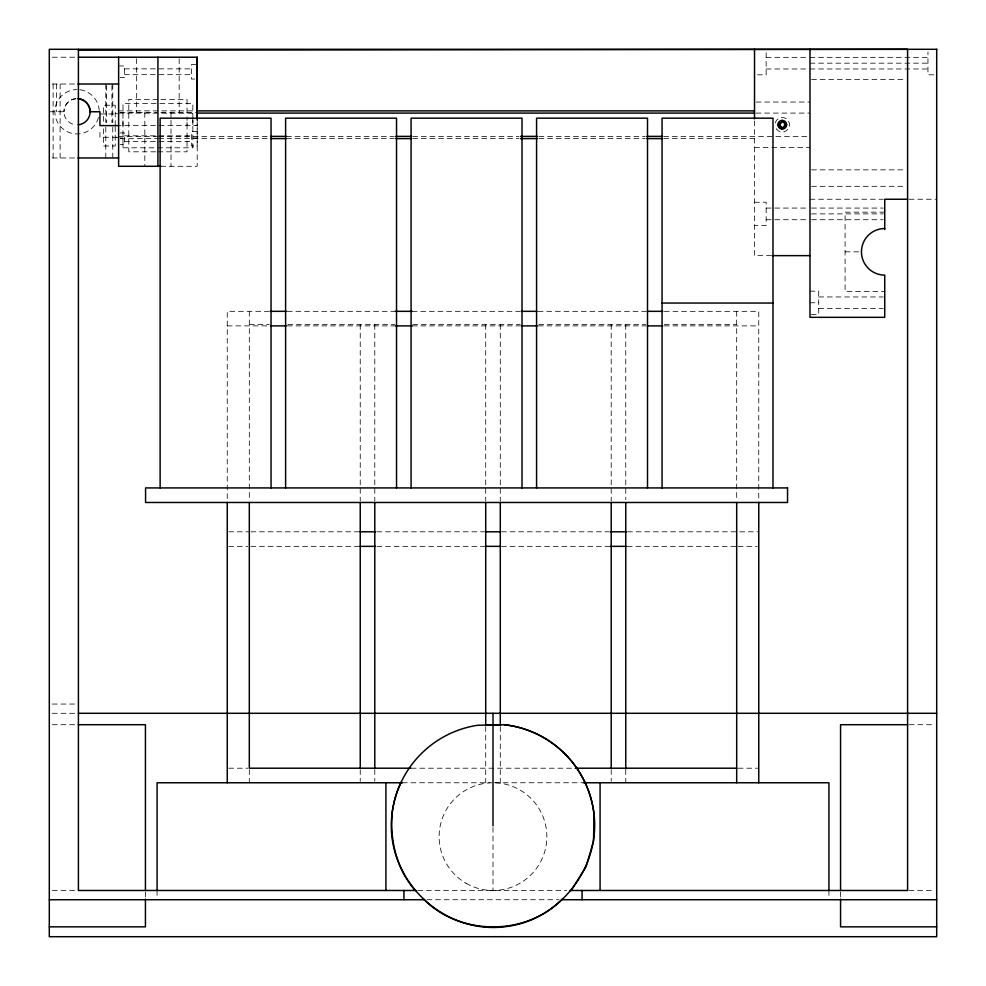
<?xml version="1.0" encoding="UTF-8"?>
<svg xmlns="http://www.w3.org/2000/svg" width="986" height="986" viewBox="0 0 986 986"><rect width="100%" height="100%" fill="white"/><g stroke="black" fill="none" stroke-linecap="round" stroke-linejoin="round"><path stroke-width="0.74" stroke-dasharray="4.93 3.7" d="M122.979 125.616L122.979 119.873M187.032 125.616L187.032 122.227M192.849 119.873L192.849 125.616L197.2 125.616L118.628 125.616M197.2 120.193L197.2 166.289L160.94 166.289M192.849 147.05L192.849 144.831M122.979 147.05L122.979 144.831M52.369 57.213L76.883 57.213M766.159 57.348L808.471 57.348M809.987 57.348L927.962 57.348M809.987 63.166L927.962 63.166M195.758 64.484L191.444 64.484L191.444 79.053L195.758 79.053M118.628 65.951L124.446 65.951L124.446 77.586L120.082 77.586M124.446 68.86L191.444 68.86M766.159 68.983L808.471 68.983M809.987 68.983L927.962 68.983M124.446 74.677L191.444 74.677M757.433 74.813L766.159 74.813L766.159 51.913M933.791 74.813L927.962 74.813L927.962 51.913M811.503 79.619L905.924 79.619M52.32 84.02L76.427 84.02M157.92 99.413L128.796 99.413L128.796 151.819L156.38 151.819M160.977 99.413L187.032 99.413L187.032 116.348M756.065 102.039L809.987 102.039M118.628 110.876L195.61 110.876M49.3 111.751L63.93 111.751A13.101 13.101 0 0 0 75.897 124.803M120.082 112.515L156.786 112.527M160.928 112.527L197.2 112.527M118.628 113.094L195.746 113.242M756.015 113.094L809.987 113.094M115.226 113.673L117.494 113.673M99.943 113.969L117.186 113.969M197.2 131.458L191.444 131.458L191.444 146.014L197.2 146.014L197.2 119.059M120.082 132.913L124.446 132.913L124.446 144.56L120.082 144.56M124.446 135.821L191.444 135.821M118.628 136.388L157.119 136.388M158.66 136.388L267.982 136.388M286.458 136.388L394.227 136.388M412.703 136.388L518.944 136.388M538.96 136.388L645.201 136.388M663.677 136.388L809.987 136.388M117.186 137.264L99.943 137.264L99.943 128.624M115.226 137.547L117.494 137.547M120.082 137.991L122.979 137.991M192.849 137.991L197.2 137.991M120.082 138.718L157.119 138.607M158.66 138.607L267.982 138.607M286.458 138.607L394.227 138.607M412.703 138.607L518.944 138.607M538.96 138.607L645.201 138.607M663.677 138.607L754.524 138.607M124.446 141.639L191.444 141.639M754.524 147.456L809.987 147.456M157.92 151.819L187.032 151.819L187.032 116.878M52.32 157.97L76.427 157.97M811.503 169.863L905.924 169.863M811.503 186.317L905.924 186.317M809.987 199.246L883.209 199.246M909.117 199.246L936.7 199.246M754.524 202.241L766.159 202.241L766.159 225.535L754.524 225.535M766.159 208.071L808.471 208.071M811.503 208.071L883.209 208.071M884.738 212.175L845.088 212.175L845.088 291.474L884.738 291.474M811.503 213.888L883.209 213.888M766.159 219.718L808.471 219.718M811.503 219.718L883.209 219.718M845.088 251.824L861.456 251.824M771.471 255.645L754.524 255.645L754.524 118.862M809.987 291.129L818.713 291.129L818.713 314.423L809.987 314.423M818.713 296.959L883.209 296.959M809.987 302.776L818.713 302.776M818.713 308.593L883.209 308.593M269.301 311.329L227.248 311.329L227.248 501.061M287.271 311.329L395.004 311.329M412.123 311.329L519.967 311.329M538.146 311.329L646.298 311.329M664.342 311.329L758.764 311.329L758.764 500.974M249.31 324.505L269.338 324.505M287.826 324.505L394.819 324.505M412.789 324.505L520.312 324.505M538.8 324.505L645.793 324.505M664.281 324.505L736.69 324.505M227.248 325.885L269.338 325.885M287.308 325.885L394.548 325.885M412.284 325.885L520.312 325.885M538.356 325.885L645.978 325.885M664.281 325.885L758.764 325.885M228.715 531.799L249.31 531.799M250.851 531.799L358.596 531.799M376.923 531.799L484.792 531.799M501.455 531.799L609.459 531.799M627.527 531.799L758.764 531.799M228.715 546.355L247.843 546.355M250.838 546.355L358.719 546.355M376.923 546.355L485.716 546.355M501.455 546.355L611.209 546.355M627.306 546.355L736.69 546.355M738.157 546.355L757.285 546.355M52.369 704.053L76.883 704.053M52.369 713.297L76.883 713.297M52.357 724.71L76.772 724.71M909.228 724.71L933.643 724.71M228.715 768.205L247.843 768.205M411.261 768.205L574.234 768.205M738.157 768.205L758.764 768.205M402.362 782.761L489.931 782.761M494.528 782.761L583.638 782.761M52.369 890.481L77.019 890.481M417.756 890.481L566.703 890.481M908.981 890.481L933.631 890.481M426.975 899.725L559.025 899.725M840.565 891.911L840.565 897.827M828.918 890.481L828.918 896.644M736.69 311.329L736.69 501.061M625.765 324.505L625.765 499.717M625.765 769.659L625.765 782.761M611.209 324.505L611.209 500.974M611.209 769.659L611.209 781.306M500.284 324.505L500.284 500.974M500.284 726.608L500.284 782.761M493 827.39L493 890.481M485.716 324.505L485.716 500.974M485.716 726.608L485.716 782.761M374.791 324.505L374.791 500.974M374.791 769.659L374.791 781.306M360.235 324.505L360.235 500.974M360.235 769.659L360.235 781.306M249.31 311.329L249.31 501.061M249.31 769.659L249.31 782.761M192.849 118.53L192.849 103.431L122.979 103.431L122.979 147.801L192.849 147.801L192.849 119.429M179.169 58.753L179.169 112.527M171.009 112.527L171.009 118.677M171.009 120.206L171.022 166.289M157.082 890.481L157.082 896.644M145.435 891.911L145.435 897.827M144.819 112.527L144.819 166.289M136.66 58.753L136.66 112.527M115.226 125.616L115.226 105.231L103.579 105.231L103.579 125.616M115.226 126.639L115.226 145.99L103.579 145.99L103.579 126.935M112.774 84.02L112.774 122.646M112.774 127.157L112.774 157.97M111.936 85.56L111.936 122.646M106.636 85.56L106.661 122.646M105.798 84.02L105.798 122.535M105.798 127.157L105.798 157.97M60.109 84.02L60.109 157.97M56.621 84.02L56.621 111.751M53.121 84.02L53.121 157.97M775.218 122.856A7.284 7.284 0 0 1 786.421 118.776A7.284 7.284 0 0 1 786.421 130.707A7.284 7.284 0 0 1 775.218 126.627M98.464 117.494A22.185 22.185 0 0 1 73.174 133.603A22.185 22.185 0 0 1 54.933 109.816A22.185 22.185 0 0 1 77.031 89.566M79.928 89.751A22.185 22.185 0 0 1 99.167 110.309M466.07 883.271A53.86 53.86 0 0 0 546.86 836.621A53.86 53.86 0 0 0 466.07 789.971A53.86 53.86 0 0 0 466.07 883.271M75.897 98.699A13.101 13.101 0 0 0 63.93 111.751A13.101 13.101 0 0 1 75.897 98.699"/><path stroke-width="1.48" d="M157.92 166.289L157.92 57.213M197.2 118.665L197.2 57.213L78.412 57.213M779.433 125.493C786.31 111.652 786.273 137.818 779.433 123.989C787.148 115.239 786.113 134.811 779.384 125.123M785.066 123.989L784.77 126.183L783.007 127.539L784.314 126.787M779.433 123.989L780.185 122.695M562.735 898.579C526.697 936.306 459.673 936.256 423.438 898.875M571.165 890.481L586.14 866.583L593.523 841.083L594.065 814.547A101.681 101.681 0 0 0 504.228 724.71L477.692 725.252A101.681 101.681 0 0 0 391.935 814.547C384.429 879.438 443.774 936.429 508.308 926.298C562.156 918.447 602.052 864.217 593.523 810.467A101.681 101.681 0 0 0 504.228 724.71M78.412 50.175L907.588 49.3L907.588 890.481L569.785 890.481M77.931 84.02L118.628 84.02M197.151 110.876L754.524 110.876M197.151 113.094L754.524 113.094M777.88 124.741L779.334 124.741M785.164 124.741L786.618 124.741A4.363 4.363 0 0 0 780.062 120.958A4.363 4.363 0 0 0 780.062 128.525A4.363 4.363 0 0 0 786.618 124.741M118.628 125.616L99.943 125.616L99.943 111.751L90.133 111.751A13.101 13.101 0 0 1 78.165 124.803M271.051 136.388L286.458 136.388M395.768 136.388L411.174 136.388M520.485 136.388L537.419 136.388M646.742 136.388L662.136 136.388M271.051 138.607L286.458 138.607M395.768 138.607L411.174 138.607M520.485 138.607L537.419 138.607M646.742 138.607L662.136 138.607M77.931 157.97L118.628 157.97M160.94 166.289L118.628 166.289L118.628 57.213M907.662 199.246L884.738 199.246L884.738 229.639M772.506 255.645L809.987 255.645M662.062 303.047L772.987 303.047M270.337 311.329L286.211 311.329M395.176 311.329L412.284 311.329M521.212 311.329L536.914 311.329M647.42 311.329L662.814 311.329M270.583 325.885L286.211 325.885M395.374 325.885L412.284 325.885M521.446 325.885L537.259 325.885M647.334 325.885L662.74 325.885M360.013 531.799L375.518 531.799M486.086 531.799L500.185 531.799M610.617 531.799L626.393 531.799M360.013 546.355L375.383 546.355M485.716 546.355L500.284 546.355M610.617 546.355L625.987 546.355M78.412 713.297L936.7 713.297M78.288 724.71L145.435 724.71L145.435 890.481M907.712 724.71L840.565 724.71L840.565 890.481M410.743 768.205L249.31 768.205L249.31 502.503M575.257 768.205L736.69 768.205M402.522 782.761L157.082 782.761L157.082 890.481M583.478 782.761L828.918 782.761L828.918 890.481M416.215 890.481L78.412 890.481L78.412 49.3M49.3 899.725L423.894 899.725M562.106 899.725L936.7 899.725M49.3 926.84L145.435 926.84L145.435 899.084M936.7 926.84L840.565 926.84L840.565 899.084M485.975 724.796L500.654 725.092M780.789 127.243L779.729 126.183M414.514 889.594C396.064 867.988 389.31 838.396 392.477 810.467A101.681 101.681 0 0 1 401.08 782.305M809.987 49.3L809.987 317.332L884.738 317.332L884.738 275.119A23.294 23.294 0 0 1 861.456 251.824A23.294 23.294 0 0 1 884.738 228.53M782.255 120.378L782.255 121.857M782.255 127.625L782.255 129.104M772.987 487.922L772.987 118.172L662.062 118.172L662.062 487.922M758.764 502.367L758.764 782.761M754.524 49.3L754.524 118.924M736.69 502.503L736.69 782.761M647.506 487.922L647.506 118.172L536.581 118.172L536.581 487.922M625.765 502.786L625.765 768.92M611.209 502.503L611.209 768.205M600.08 782.761L600.08 890.481M582.06 890.481L582.06 899.725M522.013 487.922L522.013 118.172L411.088 118.172L411.088 487.922M500.284 502.503L500.284 725.203M493 713.297L493 825.775M485.716 502.503L485.716 725.203M403.94 890.481L403.94 899.725M396.532 487.922L396.532 118.172L285.607 118.172L285.607 487.922M385.92 782.761L385.92 890.481M374.791 502.503L374.791 768.205M360.235 502.503L360.235 768.205M271.051 487.922L271.051 118.172L160.126 118.172L160.126 487.922M227.248 502.367L227.248 782.761M197.2 57.213L197.2 112.527M197.2 113.242L197.2 119.429M936.7 49.3L49.3 49.3L49.3 936.7L936.7 936.7L936.7 49.3M787.543 487.922L145.571 487.922L145.571 502.478L787.543 502.478L787.543 487.922M90.133 111.751A13.101 13.101 0 0 0 78.165 98.699A13.101 13.101 0 0 1 90.133 111.751"/></g></svg>
